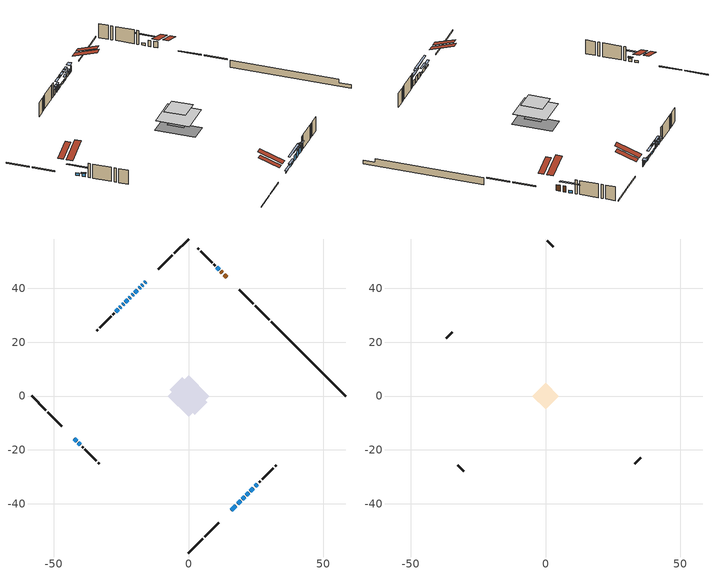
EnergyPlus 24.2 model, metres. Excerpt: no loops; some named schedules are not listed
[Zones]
conditioned space
 floor outside (Floor1 construction): -3.85,0 0,3.85 3.85,0 0,-3.85 z1.22
 floor adiabatic (AdiabaticFloorConstruction): -7.74,0 0,7.74 7.74,0 0,-7.74 z3.66
 floor foundation (Slab1 construction): -6.9,2.36 -2.36,6.9 6.9,-2.36 2.36,-6.9 z-1.14
 wall outside (RimJoist1 construction): 0,-58.31 5.33,-52.98 / -58.31,0 -52.98,-5.33 / 0,58.31 -5.33,52.98 / 30.06,28.24 24.73,33.58 z1.22:1.52
 wall outside (RimJoist2 construction): 5.99,-52.32 11.16,-47.15 / -52.32,-5.99 -47.15,-11.16 / -5.99,52.32 -11.16,47.15 / 24.07,34.24 18.9,39.41 z1.22:1.52
 wall outside (AdiabaticWallConstruction 1): 14.18,44.13 13.24,45.07 / 12.59,45.72 12.01,46.3 z1.22:3.25
 wall outside (AdiabaticWallConstruction): -15.89,42.42 -16.25,42.06 / 23.01,-35.3 24.05,-34.26 z1.22:3.25; -16.9,41.41 -17.3,41.01 / -17.95,40.35 -18.35,39.96 z1.22:2.49; -19.01,39.3 -19.91,38.4 z1.22:2.19; 15.89,-42.42 17.61,-40.69 z1.22:1.58; 18.27,-40.04 19.35,-38.96 z1.22:2.24; 11.36,46.95 10.51,47.8 / -20.56,37.75 -20.92,37.38 / -21.58,36.73 -21.94,36.37 / -22.6,35.71 -23.46,34.85 / 20,-38.3 20.85,-37.46 / -42.42,-15.89 -41.57,-16.74 z1.22:2.04; -24.11,34.19 -24.48,33.83 / -25.13,33.18 -25.49,32.82 / -26.15,32.16 -27.01,31.3 z1.22:3; 21.51,-36.8 22.35,-35.96 / 24.71,-33.6 25.55,-32.76 z1.22:3.03; -40.92,-17.39 -40.2,-18.11 z1.22:2.34
 wall outside (Wall1 construction): 26.21,-32.1 26.65,-31.66 / -39.54,-18.77 -39.11,-19.2 / -27.67,30.64 -28.11,30.2 / 9.85,48.46 9.42,48.89 z1.22:6.1
 wall outside (Wall2 construction): 27.3,-31.01 31.52,-26.78 / -38.45,-19.86 -34.23,-24.08 / -28.76,29.55 -32.98,25.32 / 8.76,49.55 4.54,53.77 z1.22:6.1
 wall outside (Wall4 construction): 32.18,-26.13 32.58,-25.73 / -33.57,-24.74 -33.17,-25.14 / -33.64,24.67 -34.04,24.27 / 3.88,54.43 3.48,54.83 z1.22:6.1
 wall foundation (FoundationWall1 construction): 30.72,27.59,-1.14 30.72,27.59,1.22 55.55,2.76,1.22 55.55,2.76,0.01 58.31,0,0.01 58.31,0,-1.14
 window (WindowConstruction 12): -15.89,42.42 -16.25,42.06 z1.22:3.25
 window (WindowConstruction 7): -16.9,41.4 -17.3,41.01 z1.22:2.49
 window (WindowConstruction 8): -17.96,40.35 -18.35,39.96 z1.22:2.49
 window (WindowConstruction 9): -19.01,39.3 -19.91,38.4 z1.22:2.19
 window (WindowConstruction 10): 15.89,-42.42 17.61,-40.7 z1.22:1.58
 window (WindowConstruction 11): 18.27,-40.04 19.35,-38.96 z1.22:2.23
 window (WindowConstruction 13): 11.36,46.95 10.51,47.8 z1.22:2.03
 window (WindowConstruction 14): -20.56,37.75 -20.92,37.39 z1.22:2.03
 window (WindowConstruction 15): -21.58,36.73 -21.94,36.37 z1.22:2.03
 window (WindowConstruction 16): -22.6,35.71 -23.46,34.85 z1.22:2.03
 window (WindowConstruction 17): 20.01,-38.3 20.85,-37.46 z1.22:2.03
 window (WindowConstruction 18): -42.42,-15.89 -41.57,-16.73 z1.22:2.03
 window (WindowConstruction): -24.12,34.19 -24.48,33.83 z1.22:3
 window (WindowConstruction 1): -25.13,33.18 -25.49,32.82 z1.22:3
 window (WindowConstruction 2): -26.15,32.16 -27.01,31.3 z1.22:3
 window (WindowConstruction 3): 21.51,-36.8 22.35,-35.96 z1.22:3.02
 window (WindowConstruction 4): 23.01,-35.3 24.05,-34.26 z1.22:3.25
 window (WindowConstruction 5): 24.71,-33.6 25.55,-32.76 z1.22:3.02
 window (WindowConstruction 6): -40.92,-17.39 -40.2,-18.11 z1.22:2.34
 door (Door): 14.17,44.13 13.24,45.07 z1.22:3.25
 door (Door 1): 12.58,45.72 12.01,46.3 z1.22:3.25
 ceiling adiabatic (AdiabaticFloorConstruction): 0,-7.74 7.74,0 0,7.74 -7.74,0 z3.66
 roof outside (Roof2 construction): 15.23,-43.08,6.1 9.57,-37.41,8.77 8.07,-38.9,8.77 13.74,-44.57,6.1; -43.08,-15.23,6.1 -37.41,-9.57,8.77 -38.9,-8.07,8.77 -44.57,-13.74,6.1; -15.23,43.08,6.1 -9.57,37.41,8.77 -8.07,38.9,8.77 -13.74,44.57,6.1; 14.83,43.48,6.1 9.17,37.81,8.77 10.66,36.32,8.77 16.33,41.98,6.1
attic - vented
 floor to conditioned space (Floor2 construction Reversed): -4.92,0 0,4.92 4.92,0 0,-4.92 z6.1
 wall outside (Wall5 construction): 33.24,-25.07 35.41,-22.9 / -32.51,-25.79 -30.35,-27.96 / -34.7,23.61 -36.86,21.44 / 2.82,55.48 0.66,57.65 z1.22:6.1
 roof outside (Roof1 construction): 13.08,-45.23,6.1 8.29,-40.44,8.36 7.03,-41.7,8.36 11.82,-46.49,6.1; -45.23,-13.08,6.1 -40.44,-8.29,8.36 -41.7,-7.03,8.36 -46.49,-11.82,6.1; -13.08,45.23,6.1 -8.29,40.44,8.36 -7.03,41.7,8.36 -11.82,46.49,6.1; 16.98,41.33,6.1 12.19,36.54,8.36 13.45,35.27,8.36 18.24,40.06,6.1
shading: -16.68,41.63 -15.46,42.85 -16.32,43.71 -17.54,42.49 z3.86; -17.4,40.9 -16.8,41.51 -17.23,41.94 -17.84,41.34 z2.64; -18.46,39.85 -17.85,40.46 -18.28,40.89 -18.89,40.28 z2.64; -20.01,38.3 -18.9,39.41 -19.33,39.84 -20.44,38.73 z2.34; 18.26,-40.05 15.24,-43.06 15.68,-43.5 18.69,-40.48 z2.49; 19.99,-38.32 17.63,-40.68 18.06,-41.11 20.42,-38.75 z3.15; 8.57,49.74 13.29,45.02 13.72,45.45 9,50.17 z4.77; -22.86,35.45 -18.63,39.68 -19.06,40.11 -23.29,35.88 z4.77; -23.88,34.43 -19.64,38.67 -20.07,39.1 -24.31,34.86 z4.77; -25.4,32.91 -20.66,37.65 -21.09,38.08 -25.83,33.34 z4.77; 23.44,-34.87 17.42,-40.89 17.85,-41.32 23.87,-35.3 z5.69; -39.64,-18.67 -44.36,-13.95 -44.79,-14.38 -40.07,-19.1 z4.77; -24.69,33.62 -23.9,34.4 -24.34,34.84 -25.12,34.05 z3.3; -25.7,32.61 -24.92,33.39 -25.35,33.82 -26.13,33.04 z3.3; -27.22,31.09 -25.94,32.37 -26.37,32.8 -27.65,31.52 z3.3; 24.08,-34.23 19.78,-38.53 20.21,-38.96 24.51,-34.66 z5.47; 25.13,-33.18 21.93,-36.38 22.36,-36.81 25.56,-33.61 z4.77; 26.63,-31.68 23.63,-34.68 24.06,-35.11 27.06,-32.11 z4.55; -39.99,-18.32 -41.13,-17.18 -41.56,-17.61 -40.42,-18.75 z2.64
[Building]
Building 1: Terrain=Suburbs
[Site:Location]
Edmonton Intl AP_AB: Latitude {deg}=53.31; Longitude {deg}=-113.58; Time Zone {hr}=-7; Elevation {m}=723; Keep Site Location Information=Yes
[Site:GroundTemperature:Shallow]
-1.56185, -3.61833, -3.78302, -2.80711, 1.11059, 5.01004, 8.39065, 10.5322, 10.7141, 8.97234, 5.67794, 1.89811
[Site:WaterMainsTemperature]
Calculation Method=Schedule; Temperature Schedule=mains temperature schedule
[Material] Roughness=Rough; Thermal Absorptance=0.9
Name | Thickness {m} | Conductivity {W/m-K} | Density {kg/m3} | Specific Heat {J/kg-K} | Solar Absorptance | Visible Absorptance
asphalt or fiberglass shingles | 0.00635 | 0.162714 | 1121.4 | 1465.45 | 0.4 | 0.4
ceiling loosefill ins | 0.254 | 0.0480833 | 16.02 | 1046.75 | 0.7 | 0.7
ceiling stud and cavity | 0.1397 | 0.579091 | 65.682 | 1177.47 | 0.7 | 0.7
concrete 4.0 in. | 0.1016 | 1.803125 | 2242.8 | 837.4 | 0.7 | 0.7
concrete 8.0 in. | 0.2032 | 1.803125 | 2242.8 | 837.4 | 0.7 | 0.7
door material | 0.04445 | 0.053851 | 512.64 | 1214.23 | 0.7 | 0.7
exterior vertical ins | 0.0460229 | 0.029427 | 32.04 | 1214.23 | 0.7 | 0.7
floor covering | 0.0127 | 0.0433444 | 54.468 | 1339.84 | 0.6 | 0.6
floor rigid ins; roof rigid ins | 0.103632 | 0.029427 | 32.04 | 1214.23 | 0.7 | 0.7
floor rigid ins 1; wall rigid ins 1 | 0.512978 | 0.029427 | 32.04 | 1214.23 | 0.7 | 0.7
floor stud and cavity | 0.1397 | 0.38107 | 92.3553 | 1139.71 | 0.7 | 0.7
floor stud and cavity 1 | 0.1397 | 1.75129 | 37.0049 | 1207.88 | 0.7 | 0.7
furniture material conditioned space 1 | 0.1524 | 0.115458 | 640.8 | 1214.23 | 0.6 | 0.6
gypsum board | 0.0127 | 0.160291 | 801 | 837.4 | 0.6 | 0.6
gypsum board 1 | 0.0127 | 0.160291 | 801 | 837.4 | 0.7 | 0.7
osb sheathing 0.5 in. | 0.0127 | 0.115458 | 512.64 | 1214.23 | 0.7 | 0.7
osb sheathing 0.75 in. | 0.01905 | 0.115458 | 512.64 | 1214.23 | 0.7 | 0.7
osb sheathing 2.0 in. | 0.0508 | 0.115458 | 512.64 | 1214.23 | 0.7 | 0.7
rim joist rigid ins; wall rigid ins | 0.051816 | 0.029427 | 32.04 | 1214.23 | 0.7 | 0.7
rim joist stud and cavity | 0.0508 | 0.0451784 | 125.044 | 1163.47 | 0.6 | 0.6
rim joist stud and cavity 1 | 0.0508 | 0.371875 | 125.044 | 1163.47 | 0.6 | 0.6
roof stud and cavity | 0.2032 | 0.122925 | 78.34581 | 1123.46 | 0.7 | 0.7
wall stud and cavity | 0.1397 | 0.241155 | 139.0536 | 1170.24 | 0.7 | 0.7
wall stud and cavity 1 | 0.1397 | 0.360642 | 139.0536 | 1170.24 | 0.7 | 0.7
wall stud and cavity 2 | 0.1397 | 0.230639 | 139.0536 | 1170.24 | 0.7 | 0.7
wall stud and cavity 3 | 0.0889 | 6.9971 | 50.32683 | 1063.81 | 0.6 | 0.6
wall stud and cavity 4 | 0.0889 | 0.380278 | 52.3479 | 1209.89 | 0.7 | 0.7
wall stud and cavity 5 | 0.0889 | 0.391764 | 83.0341 | 1211.67 | 0.7 | 0.7
wood siding | 0.0254 | 0.102417 | 544.68 | 1172.36 | 0.4 | 0.4
wood siding 1 | 0.00254 | 0.102417 | 544.68 | 1172.36 | 0.4 | 0.4
wood siding 2; wood siding 3; wood siding 4 | 0.0254 | 0.102417 | 544.68 | 1172.36 | 0.7 | 0.7
[WindowMaterial:SimpleGlazingSystem]
Name | U-Factor {W/m2-K} | Solar Heat Gain Coefficient
WindowMaterial | 1.71248 | 0.41
WindowMaterial 1 | 1.90724 | 0.34
WindowMaterial 10 | 1.92371 | 0.34
WindowMaterial 11 | 1.81469 | 0.37
WindowMaterial 12 | 1.99241 | 0.31
WindowMaterial 13 | 1.76813 | 0.39
WindowMaterial 14 | 1.65684 | 0.42
WindowMaterial 2 | 1.587001 | 0.45
WindowMaterial 3 | 2.79017 | 0.62
WindowMaterial 4 | 2.79301 | 0.64
WindowMaterial 5 | 2.78222 | 0.58
WindowMaterial 6 | 1.9044 | 0.34
WindowMaterial 7 | 1.77324 | 0.39
WindowMaterial 8 | 2.0861 | 0.28
WindowMaterial 9 | 1.74201 | 0.4
[Construction]
AdiabaticFloorConstruction: floor stud and cavity 1, floor rigid ins 1, osb sheathing 0.75 in., floor covering
AdiabaticWallConstruction: wood siding 3, wall rigid ins 1, wall stud and cavity 4, gypsum board
AdiabaticWallConstruction 1: wood siding 4, wall rigid ins 1, wall stud and cavity 4, gypsum board
Door; Door 1: door material
Floor1 construction: floor stud and cavity, floor rigid ins, osb sheathing 0.75 in., floor covering
Floor2 construction Reversed: gypsum board, ceiling stud and cavity, ceiling loosefill ins
FoundationWall1 construction: concrete 8.0 in., gypsum board 1
furniture construction conditioned space 1: furniture material conditioned space 1
PartitionWallConstruction: gypsum board, wall stud and cavity 5, gypsum board
RimJoist1 construction: wood siding 2, osb sheathing 2.0 in., rim joist stud and cavity
RimJoist2 construction: wood siding 2, rim joist rigid ins, osb sheathing 2.0 in., rim joist stud and cavity 1
Roof1 construction: asphalt or fiberglass shingles
Roof2 construction: asphalt or fiberglass shingles, roof rigid ins, osb sheathing 0.75 in., roof stud and cavity, gypsum board
Slab1 construction: concrete 4.0 in.
Wall1 construction: wood siding, wall rigid ins, osb sheathing 0.5 in., wall stud and cavity, gypsum board
Wall2 construction: wood siding, wall rigid ins, osb sheathing 0.5 in., wall stud and cavity 1, gypsum board
Wall4 construction: wood siding, wall rigid ins, osb sheathing 0.5 in., wall stud and cavity 2, gypsum board
Wall5 construction: wood siding 1, wall stud and cavity 3
WindowConstruction; WindowConstruction 7: WindowMaterial
WindowConstruction 1: WindowMaterial 1
WindowConstruction 10: WindowMaterial 8
WindowConstruction 11: WindowMaterial 9
WindowConstruction 12: WindowMaterial 10
WindowConstruction 13; WindowConstruction 17; WindowConstruction 18: WindowMaterial 11
WindowConstruction 14: WindowMaterial 12
WindowConstruction 15: WindowMaterial 13
WindowConstruction 16: WindowMaterial 14
WindowConstruction 2: WindowMaterial 2
WindowConstruction 3; WindowConstruction 5: WindowMaterial 3
WindowConstruction 4: WindowMaterial 4
WindowConstruction 6: WindowMaterial 5
WindowConstruction 8: WindowMaterial 6
WindowConstruction 9: WindowMaterial 7
[Zone] Multiplier=1; Part of Total Floor Area=Yes
Name | Volume {m3}
attic - vented | 17.7467
conditioned space | 604.3
[Space]
Name | Zone | Volume {m3}
attic - vented 1 | attic - vented | 17.7467
conditioned space 1 | conditioned space | 604.3
[ZoneInfiltration:EffectiveLeakageArea]
infil attic - vented 1: Zone or Space=attic - vented 1; Schedule=Always On Discrete; Effective Air Leakage Area {cm2}=1683.48; Stack Coefficient=0.000496191; Wind Coefficient=1.50503e-05
[ZoneMixing]
whole house fan mix: Zone or Space=attic - vented; Schedule=Always On Continuous; Design Flow Rate Calculation Method=Flow/Zone; Design Flow Rate {m3/s}=0; Source Zone or Space=conditioned space
[SurfaceProperty:ExposedFoundationPerimeter]
Slab1: Exposed Perimeter Calculation Method=TotalExposedPerimeter; Total Exposed Perimeter {m}=39.015
[InternalMass] Zone or ZoneList=conditioned space; Space or SpaceList=conditioned space 1
Name | Construction | Surface Area {m2}
furniture mass conditioned space 1 | furniture construction conditioned space 1 | 93.368
partition wall mass | PartitionWallConstruction | 233.42
[Lights]
interior lighting: Zone or ZoneList or Space or SpaceList=conditioned space 1; Schedule=interior lighting schedule; Design Level Calculation Method=LightingLevel; Lighting Level {W}=343.2; Return Air Fraction=0; Fraction Radiant=0.6; Fraction Visible=0.2; Fraction Replaceable=1
[People]
occupants: Zone or ZoneList or Space or SpaceList=conditioned space 1; Number of People Schedule=occupants schedule; Number of People Calculation Method=People; Number of People=3; Fraction Radiant=0.314171; Sensible Heat Fraction=0.56303; Activity Level Schedule=occupants activity schedule; Carbon Dioxide Generation Rate {m3/s-W}=0; Enable ASHRAE 55 Comfort Warnings=No; Mean Radiant Temperature Calculation Type=EnclosureAveraged
[ElectricEquipment] Zone or ZoneList or Space or SpaceList=conditioned space 1; Design Level Calculation Method=EquipmentLevel
Name | Schedule | Design Level {W} | Fraction Latent | Fraction Radiant | Fraction Lost
clothes dryer | clothes dryer schedule | 140.772 | 0.015 | 0.081 | 0.85
clothes washer | clothes washer schedule | 32.1985 | 0.03 | 0.162 | 0.7
cooking range | cooking range schedule | 215.147 | 0.08 | 0.432 | 0.2
dishwasher | dishwasher schedule | 66.8632 | 0.3 | 0.18 | 0.4
fridge | fridge schedule | 72.9452 | 0 | 0.6 | 0
mech vent house fan | mech vent house fan schedule | 0 | 0 | 0 | 1
mech vent house fan cfis | mech vent house fan cfis schedule | 0 | 0 | 0 | 0
misc plug loads | misc plug loads schedule | 494.7 | 0.045 | 0.513 | 0.1
whole house fan | Always On Discrete | 0 | 0 | 0 | 1
[OtherEquipment] Zone or ZoneList or Space or SpaceList=conditioned space 1; Design Level Calculation Method=EquipmentLevel
Name | Fuel Type | Schedule | Design Level {W} | Fraction Latent | Fraction Radiant | Fraction Lost
clothes dryer 1 | Electricity | clothes dryer schedule | 0 | 0.015 | 0.081 | 0.85
cooking range 1 | Electricity | cooking range schedule | 0 | 0.08 | 0.432 | 0.2
general water use latent | None | general water use schedule | 62.594 | 1 | 0 | 0
general water use sensible | None | general water use schedule | -61.6891 | 0 | 0.6 | 0
mech vent house fan latent load | None | Always On Discrete | 0 | 1 | 0 | 0
mech vent house fan sensible load | None | Always On Discrete | 0 | 0 | 0 | 0
water heater energy adjustment1 | NaturalGas | Always On Discrete | 0.01 | 0 | 0 | 1
[ZoneInfiltration:DesignFlowRate] Zone or ZoneList or Space or SpaceList=conditioned space 1; Schedule=Always On Discrete; Design Flow Rate Calculation Method=Flow/Zone; Design Flow Rate {m3/s}=0
infil flow; natural vent flow; whole house fan flow
[Foundation:Kiva]
Foundation Kiva 1: Initial Indoor Air Temperature {C}=18; Wall Height Above Grade {m}=1.21999; Wall Depth Below Slab {m}=0.2032; Custom Block Material Name 1=exterior vertical ins; Custom Block Depth 1 {m}=2.36001; Custom Block X Position 1 {m}=0.2159; Custom Block Z Position 1 {m}=0
[Foundation:Kiva:Settings]
Soil Conductivity {W/m-K}=0.849921; Soil Density {kg/m3}=1842.3; Soil Specific Heat {J/kg-K}=418.7; Ground Solar Absorptivity=0.9; Ground Thermal Absorptivity=0.9; Ground Surface Roughness {m}=0.03; Far-Field Width {m}=40; Deep-Ground Boundary Condition=ZeroFlux; Deep-Ground Depth {m}=40; Minimum Cell Dimension {m}=0.2; Maximum Cell Growth Coefficient=3; Simulation Timestep=Timestep
[Exterior:Lights]
exterior lighting: Schedule=exterior lighting schedule; Design Level {W}=75.6
[Schedule:Constant]
Name | Hourly Value
Always On Continuous; mech vent house fan schedule; mech vent house fan cfis schedule; Always On Discrete | 1
occupants activity schedule | 117.228
fridge schedule | 0
[Schedule:Week:Daily]
interior lighting schedule Week Rule - Jan1-Jan27: interior lighting schedule day, interior lighting schedule day, interior lighting schedule day, interior lighting schedule day, interior lighting schedule day, interior lighting schedule day, interior lighting schedule day, interior lighting schedule default day, interior lighting schedule default day, interior lighting schedule default day, interior lighting schedule default day, interior lighting schedule default day
interior lighting schedule Week Rule - Jan28-Feb3: interior lighting schedule day, interior lighting schedule day, interior lighting schedule day, interior lighting schedule day, interior lighting schedule day 1, interior lighting schedule day 1, interior lighting schedule day 1, interior lighting schedule default day, interior lighting schedule default day, interior lighting schedule default day, interior lighting schedule default day, interior lighting schedule default day
interior lighting schedule Week Rule - Feb4-Feb24: interior lighting schedule day 1, interior lighting schedule day 1, interior lighting schedule day 1, interior lighting schedule day 1, interior lighting schedule day 1, interior lighting schedule day 1, interior lighting schedule day 1, interior lighting schedule default day, interior lighting schedule default day, interior lighting schedule default day, interior lighting schedule default day, interior lighting schedule default day
interior lighting schedule Week Rule - Feb25-Mar3: interior lighting schedule day 1, interior lighting schedule day 1, interior lighting schedule day 1, interior lighting schedule day 1, interior lighting schedule day 2, interior lighting schedule day 2, interior lighting schedule day 2, interior lighting schedule default day, interior lighting schedule default day, interior lighting schedule default day, interior lighting schedule default day, interior lighting schedule default day
interior lighting schedule Week Rule - Mar4-Mar31: interior lighting schedule day 2, interior lighting schedule day 2, interior lighting schedule day 2, interior lighting schedule day 2, interior lighting schedule day 2, interior lighting schedule day 2, interior lighting schedule day 2, interior lighting schedule default day, interior lighting schedule default day, interior lighting schedule default day, interior lighting schedule default day, interior lighting schedule default day
interior lighting schedule Week Rule - Apr1-Apr28: interior lighting schedule day 3, interior lighting schedule day 3, interior lighting schedule day 3, interior lighting schedule day 3, interior lighting schedule day 3, interior lighting schedule day 3, interior lighting schedule day 3, interior lighting schedule default day, interior lighting schedule default day, interior lighting schedule default day, interior lighting schedule default day, interior lighting schedule default day
interior lighting schedule Week Rule - Apr29-May5: interior lighting schedule day 3, interior lighting schedule day 3, interior lighting schedule day 4, interior lighting schedule day 4, interior lighting schedule day 4, interior lighting schedule day 4, interior lighting schedule day 4, interior lighting schedule default day, interior lighting schedule default day, interior lighting schedule default day, interior lighting schedule default day, interior lighting schedule default day
interior lighting schedule Week Rule - May6-May26: interior lighting schedule day 4, interior lighting schedule day 4, interior lighting schedule day 4, interior lighting schedule day 4, interior lighting schedule day 4, interior lighting schedule day 4, interior lighting schedule day 4, interior lighting schedule default day, interior lighting schedule default day, interior lighting schedule default day, interior lighting schedule default day, interior lighting schedule default day
interior lighting schedule Week Rule - May27-Jun2: interior lighting schedule day 4, interior lighting schedule day 4, interior lighting schedule day 4, interior lighting schedule day 4, interior lighting schedule day 4, interior lighting schedule day 5, interior lighting schedule day 5, interior lighting schedule default day, interior lighting schedule default day, interior lighting schedule default day, interior lighting schedule default day, interior lighting schedule default day
interior lighting schedule Week Rule - Jun3-Jun30: interior lighting schedule day 5, interior lighting schedule day 5, interior lighting schedule day 5, interior lighting schedule day 5, interior lighting schedule day 5, interior lighting schedule day 5, interior lighting schedule day 5, interior lighting schedule default day, interior lighting schedule default day, interior lighting schedule default day, interior lighting schedule default day, interior lighting schedule default day
interior lighting schedule Week Rule - Jul1-Jul28: interior lighting schedule day 6, interior lighting schedule day 6, interior lighting schedule day 6, interior lighting schedule day 6, interior lighting schedule day 6, interior lighting schedule day 6, interior lighting schedule day 6, interior lighting schedule default day, interior lighting schedule default day, interior lighting schedule default day, interior lighting schedule default day, interior lighting schedule default day
interior lighting schedule Week Rule - Jul29-Aug4: interior lighting schedule day 6, interior lighting schedule day 6, interior lighting schedule day 6, interior lighting schedule day 7, interior lighting schedule day 7, interior lighting schedule day 7, interior lighting schedule day 7, interior lighting schedule default day, interior lighting schedule default day, interior lighting schedule default day, interior lighting schedule default day, interior lighting schedule default day
interior lighting schedule Week Rule - Aug5-Aug25: interior lighting schedule day 7, interior lighting schedule day 7, interior lighting schedule day 7, interior lighting schedule day 7, interior lighting schedule day 7, interior lighting schedule day 7, interior lighting schedule day 7, interior lighting schedule default day, interior lighting schedule default day, interior lighting schedule default day, interior lighting schedule default day, interior lighting schedule default day
interior lighting schedule Week Rule - Aug26-Sep1: interior lighting schedule day 7, interior lighting schedule day 7, interior lighting schedule day 7, interior lighting schedule day 7, interior lighting schedule day 7, interior lighting schedule day 7, interior lighting schedule day 8, interior lighting schedule default day, interior lighting schedule default day, interior lighting schedule default day, interior lighting schedule default day, interior lighting schedule default day
interior lighting schedule Week Rule - Sep2-Sep29: interior lighting schedule day 8, interior lighting schedule day 8, interior lighting schedule day 8, interior lighting schedule day 8, interior lighting schedule day 8, interior lighting schedule day 8, interior lighting schedule day 8, interior lighting schedule default day, interior lighting schedule default day, interior lighting schedule default day, interior lighting schedule default day, interior lighting schedule default day
interior lighting schedule Week Rule - Sep30-Oct6: interior lighting schedule day 8, interior lighting schedule day 9, interior lighting schedule day 9, interior lighting schedule day 9, interior lighting schedule day 9, interior lighting schedule day 9, interior lighting schedule day 9, interior lighting schedule default day, interior lighting schedule default day, interior lighting schedule default day, interior lighting schedule default day, interior lighting schedule default day
interior lighting schedule Week Rule - Oct7-Oct27: interior lighting schedule day 9, interior lighting schedule day 9, interior lighting schedule day 9, interior lighting schedule day 9, interior lighting schedule day 9, interior lighting schedule day 9, interior lighting schedule day 9, interior lighting schedule default day, interior lighting schedule default day, interior lighting schedule default day, interior lighting schedule default day, interior lighting schedule default day
interior lighting schedule Week Rule - Oct28-Nov3: interior lighting schedule day 9, interior lighting schedule day 9, interior lighting schedule day 9, interior lighting schedule day 9, interior lighting schedule day 10, interior lighting schedule day 10, interior lighting schedule day 10, interior lighting schedule default day, interior lighting schedule default day, interior lighting schedule default day, interior lighting schedule default day, interior lighting schedule default day
interior lighting schedule Week Rule - Nov4-Nov24: interior lighting schedule day 10, interior lighting schedule day 10, interior lighting schedule day 10, interior lighting schedule day 10, interior lighting schedule day 10, interior lighting schedule day 10, interior lighting schedule day 10, interior lighting schedule default day, interior lighting schedule default day, interior lighting schedule default day, interior lighting schedule default day, interior lighting schedule default day
interior lighting schedule Week Rule - Nov25-Dec1: interior lighting schedule day 10, interior lighting schedule day 10, interior lighting schedule day 10, interior lighting schedule day 10, interior lighting schedule day 10, interior lighting schedule day 10, interior lighting schedule day 11, interior lighting schedule default day, interior lighting schedule default day, interior lighting schedule default day, interior lighting schedule default day, interior lighting schedule default day
interior lighting schedule Week Rule - Dec2-Dec31: interior lighting schedule day 11, interior lighting schedule day 11, interior lighting schedule day 11, interior lighting schedule day 11, interior lighting schedule day 11, interior lighting schedule day 11, interior lighting schedule day 11, interior lighting schedule default day, interior lighting schedule default day, interior lighting schedule default day, interior lighting schedule default day, interior lighting schedule default day
occupants schedule Week Rule - Jan1-Dec31: occupants schedule day, occupants schedule day, occupants schedule day, occupants schedule day, occupants schedule day, occupants schedule day, occupants schedule day, occupants schedule default day, occupants schedule default day, occupants schedule default day, occupants schedule default day, occupants schedule default day
clothes dryer schedule Week Rule - Jan1-Dec31: clothes dryer schedule day, clothes dryer schedule day, clothes dryer schedule day, clothes dryer schedule day, clothes dryer schedule day, clothes dryer schedule day, clothes dryer schedule day, clothes dryer schedule default day, clothes dryer schedule default day, clothes dryer schedule default day, clothes dryer schedule default day, clothes dryer schedule default day
clothes washer schedule Week Rule - Jan1-Dec31: clothes washer schedule day, clothes washer schedule day, clothes washer schedule day, clothes washer schedule day, clothes washer schedule day, clothes washer schedule day, clothes washer schedule day, clothes washer schedule default day, clothes washer schedule default day, clothes washer schedule default day, clothes washer schedule default day, clothes washer schedule default day
cooking range schedule Week Rule - Jan1-Dec31: cooking range schedule day, cooking range schedule day, cooking range schedule day, cooking range schedule day, cooking range schedule day, cooking range schedule day, cooking range schedule day, cooking range schedule default day, cooking range schedule default day, cooking range schedule default day, cooking range schedule default day, cooking range schedule default day
dishwasher schedule Week Rule - Jan1-Dec31: dishwasher schedule day, dishwasher schedule day, dishwasher schedule day, dishwasher schedule day, dishwasher schedule day, dishwasher schedule day, dishwasher schedule day, dishwasher schedule default day, dishwasher schedule default day, dishwasher schedule default day, dishwasher schedule default day, dishwasher schedule default day
misc plug loads schedule Week Rule - Jan1-Dec31: misc plug loads schedule day, misc plug loads schedule day, misc plug loads schedule day, misc plug loads schedule day, misc plug loads schedule day, misc plug loads schedule day, misc plug loads schedule day, misc plug loads schedule default day, misc plug loads schedule default day, misc plug loads schedule default day, misc plug loads schedule default day, misc plug loads schedule default day
general water use schedule Week Rule - Jan1-Dec31: general water use schedule day, general water use schedule day, general water use schedule day, general water use schedule day, general water use schedule day, general water use schedule day, general water use schedule day, general water use schedule default day, general water use schedule default day, general water use schedule default day, general water use schedule default day, general water use schedule default day
exterior lighting schedule Week Rule - Jan1-Jan27: exterior lighting schedule day, exterior lighting schedule day, exterior lighting schedule day, exterior lighting schedule day, exterior lighting schedule day, exterior lighting schedule day, exterior lighting schedule day, exterior lighting schedule default day, exterior lighting schedule default day, exterior lighting schedule default day, exterior lighting schedule default day, exterior lighting schedule default day
exterior lighting schedule Week Rule - Jan28-Feb3: exterior lighting schedule day, exterior lighting schedule day, exterior lighting schedule day, exterior lighting schedule day, exterior lighting schedule day 1, exterior lighting schedule day 1, exterior lighting schedule day 1, exterior lighting schedule default day, exterior lighting schedule default day, exterior lighting schedule default day, exterior lighting schedule default day, exterior lighting schedule default day
exterior lighting schedule Week Rule - Feb4-Feb24: exterior lighting schedule day 1, exterior lighting schedule day 1, exterior lighting schedule day 1, exterior lighting schedule day 1, exterior lighting schedule day 1, exterior lighting schedule day 1, exterior lighting schedule day 1, exterior lighting schedule default day, exterior lighting schedule default day, exterior lighting schedule default day, exterior lighting schedule default day, exterior lighting schedule default day
exterior lighting schedule Week Rule - Feb25-Mar3: exterior lighting schedule day 1, exterior lighting schedule day 1, exterior lighting schedule day 1, exterior lighting schedule day 1, exterior lighting schedule day 2, exterior lighting schedule day 2, exterior lighting schedule day 2, exterior lighting schedule default day, exterior lighting schedule default day, exterior lighting schedule default day, exterior lighting schedule default day, exterior lighting schedule default day
exterior lighting schedule Week Rule - Mar4-Mar31: exterior lighting schedule day 2, exterior lighting schedule day 2, exterior lighting schedule day 2, exterior lighting schedule day 2, exterior lighting schedule day 2, exterior lighting schedule day 2, exterior lighting schedule day 2, exterior lighting schedule default day, exterior lighting schedule default day, exterior lighting schedule default day, exterior lighting schedule default day, exterior lighting schedule default day
exterior lighting schedule Week Rule - Apr1-Apr28: exterior lighting schedule day 3, exterior lighting schedule day 3, exterior lighting schedule day 3, exterior lighting schedule day 3, exterior lighting schedule day 3, exterior lighting schedule day 3, exterior lighting schedule day 3, exterior lighting schedule default day, exterior lighting schedule default day, exterior lighting schedule default day, exterior lighting schedule default day, exterior lighting schedule default day
exterior lighting schedule Week Rule - Apr29-May5: exterior lighting schedule day 3, exterior lighting schedule day 3, exterior lighting schedule day 4, exterior lighting schedule day 4, exterior lighting schedule day 4, exterior lighting schedule day 4, exterior lighting schedule day 4, exterior lighting schedule default day, exterior lighting schedule default day, exterior lighting schedule default day, exterior lighting schedule default day, exterior lighting schedule default day
exterior lighting schedule Week Rule - May6-May26: exterior lighting schedule day 4, exterior lighting schedule day 4, exterior lighting schedule day 4, exterior lighting schedule day 4, exterior lighting schedule day 4, exterior lighting schedule day 4, exterior lighting schedule day 4, exterior lighting schedule default day, exterior lighting schedule default day, exterior lighting schedule default day, exterior lighting schedule default day, exterior lighting schedule default day
exterior lighting schedule Week Rule - May27-Jun2: exterior lighting schedule day 4, exterior lighting schedule day 4, exterior lighting schedule day 4, exterior lighting schedule day 4, exterior lighting schedule day 4, exterior lighting schedule day 5, exterior lighting schedule day 5, exterior lighting schedule default day, exterior lighting schedule default day, exterior lighting schedule default day, exterior lighting schedule default day, exterior lighting schedule default day
exterior lighting schedule Week Rule - Jun3-Jun30: exterior lighting schedule day 5, exterior lighting schedule day 5, exterior lighting schedule day 5, exterior lighting schedule day 5, exterior lighting schedule day 5, exterior lighting schedule day 5, exterior lighting schedule day 5, exterior lighting schedule default day, exterior lighting schedule default day, exterior lighting schedule default day, exterior lighting schedule default day, exterior lighting schedule default day
exterior lighting schedule Week Rule - Jul1-Jul28: exterior lighting schedule day 6, exterior lighting schedule day 6, exterior lighting schedule day 6, exterior lighting schedule day 6, exterior lighting schedule day 6, exterior lighting schedule day 6, exterior lighting schedule day 6, exterior lighting schedule default day, exterior lighting schedule default day, exterior lighting schedule default day, exterior lighting schedule default day, exterior lighting schedule default day
[Schedule:Year]
interior lighting schedule: interior lighting schedule Week Rule - Jan1-Jan27, 1, 1, 1, 27, interior lighting schedule Week Rule - Jan28-Feb3, 1, 28, 2, 3, interior lighting schedule Week Rule - Feb4-Feb24, 2, 4, 2, 24, interior lighting schedule Week Rule - Feb25-Mar3, 2, 25, 3, 3, interior lighting schedule Week Rule - Mar4-Mar31, 3, 4, 3, 31, interior lighting schedule Week Rule - Apr1-Apr28, 4, 1, 4, 28, interior lighting schedule Week Rule - Apr29-May5, 4, 29, 5, 5, interior lighting schedule Week Rule - May6-May26, 5, 6, 5, 26, interior lighting schedule Week Rule - May27-Jun2, 5, 27, 6, 2, interior lighting schedule Week Rule - Jun3-Jun30, 6, 3, 6, 30, interior lighting schedule Week Rule - Jul1-Jul28, 7, 1, 7, 28, interior lighting schedule Week Rule - Jul29-Aug4, 7, 29, 8, 4, interior lighting schedule Week Rule - Aug5-Aug25, 8, 5, 8, 25, interior lighting schedule Week Rule - Aug26-Sep1, 8, 26, 9, 1, interior lighting schedule Week Rule - Sep2-Sep29, 9, 2, 9, 29, interior lighting schedule Week Rule - Sep30-Oct6, 9, 30, 10, 6, interior lighting schedule Week Rule - Oct7-Oct27, 10, 7, 10, 27, interior lighting schedule Week Rule - Oct28-Nov3, 10, 28, 11, 3, interior lighting schedule Week Rule - Nov4-Nov24, 11, 4, 11, 24, interior lighting schedule Week Rule - Nov25-Dec1, 11, 25, 12, 1, interior lighting schedule Week Rule - Dec2-Dec31, 12, 2, 12, 31
occupants schedule: occupants schedule Week Rule - Jan1-Dec31, 1, 1, 12, 31
clothes dryer schedule: clothes dryer schedule Week Rule - Jan1-Dec31, 1, 1, 12, 31
clothes washer schedule: clothes washer schedule Week Rule - Jan1-Dec31, 1, 1, 12, 31
cooking range schedule: cooking range schedule Week Rule - Jan1-Dec31, 1, 1, 12, 31
dishwasher schedule: dishwasher schedule Week Rule - Jan1-Dec31, 1, 1, 12, 31
misc plug loads schedule: misc plug loads schedule Week Rule - Jan1-Dec31, 1, 1, 12, 31
general water use schedule: general water use schedule Week Rule - Jan1-Dec31, 1, 1, 12, 31
exterior lighting schedule: exterior lighting schedule Week Rule - Jan1-Jan27, 1, 1, 1, 27, exterior lighting schedule Week Rule - Jan28-Feb3, 1, 28, 2, 3, exterior lighting schedule Week Rule - Feb4-Feb24, 2, 4, 2, 24, exterior lighting schedule Week Rule - Feb25-Mar3, 2, 25, 3, 3, exterior lighting schedule Week Rule - Mar4-Mar31, 3, 4, 3, 31, exterior lighting schedule Week Rule - Apr1-Apr28, 4, 1, 4, 28, exterior lighting schedule Week Rule - Apr29-May5, 4, 29, 5, 5, exterior lighting schedule Week Rule - May6-May26, 5, 6, 5, 26, exterior lighting schedule Week Rule - May27-Jun2, 5, 27, 6, 2, exterior lighting schedule Week Rule - Jun3-Jun30, 6, 3, 6, 30, exterior lighting schedule Week Rule - Jul1-Jul28, 7, 1, 7, 28, exterior lighting schedule Week Rule - Jul29-Aug4, 7, 29, 8, 4, exterior lighting schedule Week Rule - Aug5-Aug25, 8, 5, 8, 25, exterior lighting schedule Week Rule - Aug26-Sep1, 8, 26, 9, 1, exterior lighting schedule Week Rule - Sep2-Sep29, 9, 2, 9, 29, exterior lighting schedule Week Rule - Sep30-Oct6, 9, 30, 10, 6, exterior lighting schedule Week Rule - Oct7-Oct27, 10, 7, 10, 27, exterior lighting schedule Week Rule - Oct28-Nov3, 10, 28, 11, 3, exterior lighting schedule Week Rule - Nov4-Nov24, 11, 4, 11, 24, exterior lighting schedule Week Rule - Nov25-Dec1, 11, 25, 12, 1, exterior lighting schedule Week Rule - Dec2-Dec31, 12, 2, 12, 31
[Schedule:Compact]
mains temperature schedule: Through: 01/01, For: AllDays, Until: 24:00, 3.97167, Through: 01/02, For: AllDays, Until: 24:00, 3.90778, Through: 01/03, For: AllDays, Until: 24:00, 3.84556, Through: 01/04, For: AllDays, Until: 24:00, 3.78389, Through: 01/05, For: AllDays, Until: 24:00, 3.72278, Through: 01/06, For: AllDays, Until: 24:00, 3.66278, Through: 01/07, For: AllDays, Until: 24:00, 3.60389, Through: 01/08, For: AllDays, Until: 24:00, 3.54556, Through: 01/09, For: AllDays, Until: 24:00, 3.48833, Through: 01/10, For: AllDays, Until: 24:00, 3.43167, Through: 01/11, For: AllDays, Until: 24:00, 3.37611, Through: 01/12, For: AllDays, Until: 24:00, 3.32167, Through: 01/13, For: AllDays, Until: 24:00, 3.26833, Through: 01/14, For: AllDays, Until: 24:00, 3.21556, Through: 01/15, For: AllDays, Until: 24:00, 3.16444, Through: 01/16, For: AllDays, Until: 24:00, 3.11389, Through: 01/17, For: AllDays, Until: 24:00, 3.06444, Through: 01/18, For: AllDays, Until: 24:00, 3.01611, Through: 01/19, For: AllDays, Until: 24:00, 2.96889, Through: 01/20, For: AllDays, Until: 24:00, 2.92278, Through: 01/21, For: AllDays, Until: 24:00, 2.87722, Through: 01/22, For: AllDays, Until: 24:00, 2.83333, Through: 01/23, For: AllDays, Until: 24:00, 2.79056, Through: 01/24, For: AllDays, Until: 24:00, 2.74889, Through: 01/25, For: AllDays, Until: 24:00, 2.70833, Through: 01/26, For: AllDays, Until: 24:00, 2.66889, Through: 01/27, For: AllDays, Until: 24:00, 2.63056, Through: 01/28, For: AllDays, Until: 24:00, 2.59333, Through: 01/29, For: AllDays, Until: 24:00, 2.55778, Through: 01/30, For: AllDays, Until: 24:00, 2.52278, Through: 01/31, For: AllDays, Until: 24:00, 2.48944, Through: 02/01, For: AllDays, Until: 24:00, 2.45722, Through: 02/02, For: AllDays, Until: 24:00, 2.42611, Through: 02/03, For: AllDays, Until: 24:00, 2.39667, Through: 02/04, For: AllDays, Until: 24:00, 2.36833, Through: 02/05, For: AllDays, Until: 24:00, 2.34111, Through: 02/06, For: AllDays, Until: 24:00, 2.315, Through: 02/07, For: AllDays, Until: 24:00, 2.29056, Through: 02/08, For: AllDays, Until: 24:00, 2.26722, Through: 02/09, For: AllDays, Until: 24:00, 2.245, Through: 02/10, For: AllDays, Until: 24:00, 2.22444, Through: 02/11, For: AllDays, Until: 24:00, 2.20444, Through: 02/12, For: AllDays, Until: 24:00, 2.18667, Through: 02/13, For: AllDays, Until: 24:00, 2.17, Through: 02/14, For: AllDays, Until: 24:00, 2.15444, Through: 02/15, For: AllDays, Until: 24:00, 2.14, Through: 02/16, For: AllDays, Until: 24:00, 2.12722, Through: 02/17, For: AllDays, Until: 24:00, 2.11556, Through: 02/18, For: AllDays, Until: 24:00, 2.10556, Through: 02/19, For: AllDays, Until: 24:00, 2.09667, Through: 02/20, For: AllDays, Until: 24:00, 2.08889, Through: 02/21, For: AllDays, Until: 24:00, 2.08278, Through: 02/22, For: AllDays, Until: 24:00, 2.07833, Through: 02/23, For: AllDays, Until: 24:00, 2.07444, Through: 02/24, For: AllDays, Until: 24:00, 2.07278, Through: 02/25, For: AllDays, Until: 24:00, 2.07167, Through: 02/26, For: AllDays, Until: 24:00, 2.07222, Through: 02/27, For: AllDays, Until: 24:00, 2.07444, Through: 02/28, For: AllDays, Until: 24:00, 2.07778, Through: 03/01, For: AllDays, Until: 24:00, 2.08222, Through: 03/02, For: AllDays, Until: 24:00, 2.08833, Through: 03/03, For: AllDays, Until: 24:00, 2.09556, Through: 03/04, For: AllDays, Until: 24:00, 2.10444, Through: 03/05, For: AllDays, Until: 24:00, 2.11444, Through: 03/06, For: AllDays, Until: 24:00, 2.12556, Through: 03/07, For: AllDays, Until: 24:00, 2.13833, Through: 03/08, For: AllDays, Until: 24:00, 2.15278, Through: 03/09, For: AllDays, Until: 24:00, 2.16778, Through: 03/10, For: AllDays, Until: 24:00, 2.18444, Through: 03/11, For: AllDays, Until: 24:00, 2.20278, Through: 03/12, For: AllDays, Until: 24:00, 2.22167, Through: 03/13, For: AllDays, Until: 24:00, 2.24278, Through: 03/14, For: AllDays, Until: 24:00, 2.26444, Through: 03/15, For: AllDays, Until: 24:00, 2.28778, Through: 03/16, For: AllDays, Until: 24:00, 2.31222, Through: 03/17, For: AllDays, Until: 24:00, 2.33778, Through: 03/18, For: AllDays, Until: 24:00, 2.365, Through: 03/19, For: AllDays, Until: 24:00, 2.39333, Through: 03/20, For: AllDays, Until: 24:00, 2.42278, Through: 03/21, For: AllDays, Until: 24:00, 2.45389, Through: 03/22, For: AllDays, Until: 24:00, 2.48611, Through: 03/23, For: AllDays, Until: 24:00, 2.51889, Through: 03/24, For: AllDays, Until: 24:00, 2.55389, Through: 03/25, For: AllDays, Until: 24:00, 2.58944, Through: 03/26, For: AllDays, Until: 24:00, 2.62611, Through: 03/27, For: AllDays, Until: 24:00, 2.66444, Through: 03/28, For: AllDays, Until: 24:00, 2.70389, Through: 03/29, For: AllDays, Until: 24:00, 2.74389, Through: 03/30, For: AllDays, Until: 24:00, 2.78556, Through: 03/31, For: AllDays, Until: 24:00, 2.82833, Through: 04/01, For: AllDays, Until: 24:00, 2.87222, Through: 04/02, For: AllDays, Until: 24:00, 2.91722, Through: 04/03, For: AllDays, Until: 24:00, 2.96333, Through: 04/04, For: AllDays, Until: 24:00, 3.01056, Through: 04/05, For: AllDays, Until: 24:00, 3.05889, Through: 04/06, For: AllDays, Until: 24:00, 3.10833, Through: 04/07, For: AllDays, Until: 24:00, 3.15833, Through: 04/08, For: AllDays, Until: 24:00, 3.21, Through: 04/09, For: AllDays, Until: 24:00, 3.26222, Through: 04/10, For: AllDays, Until: 24:00, 3.31556, Through: 04/11, For: AllDays, Until: 24:00, 3.37, Through: 04/12, For: AllDays, Until: 24:00, 3.42556, Through: 04/13, For: AllDays, Until: 24:00, 3.48167, Through: 04/14, For: AllDays, Until: 24:00, 3.53889, Through: 04/15, For: AllDays, Until: 24:00, 3.59722, Through: 04/16, For: AllDays, Until: 24:00, 3.65611, Through: 04/17, For: AllDays, Until: 24:00, 3.71611, Through: 04/18, For: AllDays, Until: 24:00, 3.77667, Through: 04/19, For: AllDays, Until: 24:00, 3.83833, Through: 04/20, For: AllDays, Until: 24:00, 3.90111, Through: 04/21, For: AllDays, Until: 24:00, 3.96444, Through: 04/22, For: AllDays, Until: 24:00, 4.02833, Through: 04/23, For: AllDays, Until: 24:00, 4.09333, Through: 04/24, For: AllDays, Until: 24:00, 4.15889, Through: 04/25, For: AllDays, Until: 24:00, 4.225, Through: 04/26, For: AllDays, Until: 24:00, 4.29222, Through: 04/27, For: AllDays, Until: 24:00, 4.36, Through: 04/28, For: AllDays, Until: 24:00, 4.42833, Through: 04/29, For: AllDays, Until: 24:00, 4.49722, Through: 04/30, For: AllDays, Until: 24:00, 4.56667, Through: 05/01, For: AllDays, Until: 24:00, 4.63722, Through: 05/02, For: AllDays, Until: 24:00, 4.70833, Through: 05/03, For: AllDays, Until: 24:00, 4.77944, Through: 05/04, For: AllDays, Until: 24:00, 4.85167, Through: 05/05, For: AllDays, Until: 24:00, 4.92389, Through: 05/06, For: AllDays, Until: 24:00, 4.99722, Through: 05/07, For: AllDays, Until: 24:00, 5.07056, Through: 05/08, For: AllDays, Until: 24:00, 5.145, Through: 05/09, For: AllDays, Until: 24:00, 5.21944, Through: 05/10, For: AllDays, Until: 24:00, 5.29389, Through: 05/11, For: AllDays, Until: 24:00, 5.36944, Through: 05/12, For: AllDays, Until: 24:00, 5.445, Through: 05/13, For: AllDays, Until: 24:00, 5.52111, Through: 05/14, For: AllDays, Until: 24:00, 5.59722, Through: 05/15, For: AllDays, Until: 24:00, 5.67389, Through: 05/16, For: AllDays, Until: 24:00, 5.75056, Through: 05/17, For: AllDays, Until: 24:00, 5.82778, Through: 05/18, For: AllDays, Until: 24:00, 5.90556, Through: 05/19, For: AllDays, Until: 24:00, 5.98278, Through: 05/20, For: AllDays, Until: 24:00, 6.06056, Through: 05/21, For: AllDays, Until: 24:00, 6.13889, Through: 05/22, For: AllDays, Until: 24:00, 6.21667, Through: 05/23, For: AllDays, Until: 24:00, 6.295, Through: 05/24, For: AllDays, Until: 24:00, 6.37333, Through: 05/25, For: AllDays, Until: 24:00, 6.45222, Through: 05/26, For: AllDays, Until: 24:00, 6.53056, Through: 05/27, For: AllDays, Until: 24:00, 6.60889, Through: 05/28, For: AllDays, Until: 24:00, 6.68778, Through: 05/29, For: AllDays, Until: 24:00, 6.76611, Through: 05/30, For: AllDays, Until: 24:00, 6.84444, Through: 05/31, For: AllDays, Until: 24:00, 6.92278, Through: 06/01, For: AllDays, Until: 24:00, 7.00111, Through: 06/02, For: AllDays, Until: 24:00, 7.07944, Through: 06/03, For: AllDays, Until: 24:00, 7.15778, Through: 06/04, For: AllDays, Until: 24:00, 7.23556, Through: 06/05, For: AllDays, Until: 24:00, 7.31333, Through: 06/06, For: AllDays, Until: 24:00, 7.39056, Through: 06/07, For: AllDays, Until: 24:00, 7.46833, Through: 06/08, For: AllDays, Until: 24:00, 7.545, Through: 06/09, For: AllDays, Until: 24:00, 7.62222, Through: 06/10, For: AllDays, Until: 24:00, 7.69833, Through: 06/11, For: AllDays, Until: 24:00, 7.775, Through: 06/12, For: AllDays, Until: 24:00, 7.85056, Through: 06/13, For: AllDays, Until: 24:00, 7.92611, Through: 06/14, For: AllDays, Until: 24:00, 8.00111, Through: 06/15, For: AllDays, Until: 24:00, 8.07611, Through: 06/16, For: AllDays, Until: 24:00, 8.15056, Through: 06/17, For: AllDays, Until: 24:00, 8.22389, Through: 06/18, For: AllDays, Until: 24:00, 8.29778, Through: 06/19, For: AllDays, Until: 24:00, 8.37056, Through: 06/20, For: AllDays, Until: 24:00, 8.44278, Through: 06/21, For: AllDays, Until: 24:00, 8.51444, Through: 06/22, For: AllDays, Until: 24:00, 8.58611, Through: 06/23, For: AllDays, Until: 24:00, 8.65667, Through: 06/24, For: AllDays, Until: 24:00, 8.72667, Through: 06/25, For: AllDays, Until: 24:00, 8.79611, Through: 06/26, For: AllDays, Until: 24:00, 8.865, Through: 06/27, For: AllDays, Until: 24:00, 8.93333, Through: 06/28, For: AllDays, Until: 24:00, 9.00056, Through: 06/29, For: AllDays, Until: 24:00, 9.06778, Through: 06/30, For: AllDays, Until: 24:00, 9.13333, Through: 07/01, For: AllDays, Until: 24:00, 9.19889, Through: 07/02, For: AllDays, Until: 24:00, 9.26333, Through: 07/03, For: AllDays, Until: 24:00, 9.32722, Through: 07/04, For: AllDays, Until: 24:00, 9.39056, Through: 07/05, For: AllDays, Until: 24:00, 9.45278, Through: 07/06, For: AllDays, Until: 24:00, 9.51389, Through: 07/07, For: AllDays, Until: 24:00, 9.57444, Through: 07/08, For: AllDays, Until: 24:00, 9.63389, Through: 07/09, For: AllDays, Until: 24:00, 9.69278, Through: 07/10, For: AllDays, Until: 24:00, 9.75056, Through: 07/11, For: AllDays, Until: 24:00, 9.80778, Through: 07/12, For: AllDays, Until: 24:00, 9.86333, Through: 07/13, For: AllDays, Until: 24:00, 9.91833, Through: 07/14, For: AllDays, Until: 24:00, 9.97278, Through: 07/15, For: AllDays, Until: 24:00, 10.0256, Through: 07/16, For: AllDays, Until: 24:00, 10.0778, Through: 07/17, For: AllDays, Until: 24:00, 10.1289, Through: 07/18, For: AllDays, Until: 24:00, 10.1789, Through: 07/19, For: AllDays, Until: 24:00, 10.2278, Through: 07/20, For: AllDays, Until: 24:00, 10.2756, Through: 07/21, For: AllDays, Until: 24:00, 10.3222, Through: 07/22, For: AllDays, Until: 24:00, 10.3683, Through: 07/23, For: AllDays, Until: 24:00, 10.4128, Through: 07/24, For: AllDays, Until: 24:00, 10.4561, Through: 07/25, For: AllDays, Until: 24:00, 10.4989, Through: 07/26, For: AllDays, Until: 24:00, 10.54, Through: 07/27, For: AllDays, Until: 24:00, 10.58, Through: 07/28, For: AllDays, Until: 24:00, 10.6189, Through: 07/29, For: AllDays, Until: 24:00, 10.6567, Through: 07/30, For: AllDays, Until: 24:00, 10.6928, Through: 07/31, For: AllDays, Until: 24:00, 10.7283, Through: 08/01, For: AllDays, Until: 24:00, 10.7622, Through: 08/02, For: AllDays, Until: 24:00, 10.7956, Through: 08/03, For: AllDays, Until: 24:00, 10.8272, Through: 08/04, For: AllDays, Until: 24:00, 10.8572, Through: 08/05, For: AllDays, Until: 24:00, 10.8867, Through: 08/06, For: AllDays, Until: 24:00, 10.9144, Through: 08/07, For: AllDays, Until: 24:00, 10.9411, Through: 08/08, For: AllDays, Until: 24:00, 10.9667, Through: 08/09, For: AllDays, Until: 24:00, 10.9906, Through: 08/10, For: AllDays, Until: 24:00, 11.0133, Through: 08/11, For: AllDays, Until: 24:00, 11.035, Through: 08/12, For: AllDays, Until: 24:00, 11.055, Through: 08/13, For: AllDays, Until: 24:00, 11.0739, Through: 08/14, For: AllDays, Until: 24:00, 11.0917, Through: 08/15, For: AllDays, Until: 24:00, 11.1078, Through: 08/16, For: AllDays, Until: 24:00, 11.1228, Through: 08/17, For: AllDays, Until: 24:00, 11.1361, Through: 08/18, For: AllDays, Until: 24:00, 11.1483, Through: 08/19, For: AllDays, Until: 24:00, 11.1594, Through: 08/20, For: AllDays, Until: 24:00, 11.1689, Through: 08/21, For: AllDays, Until: 24:00, 11.1772, Through: 08/22, For: AllDays, Until: 24:00, 11.1844, Through: 08/23, For: AllDays, Until: 24:00, 11.19, Through: 08/24, For: AllDays, Until: 24:00, 11.1939, Through: 08/25, For: AllDays, Until: 24:00, 11.1967, Through: 08/26, For: AllDays, Until: 24:00, 11.1983, Through: 08/27, For: AllDays, Until: 24:00, 11.1983, Through: 08/28, For: AllDays, Until: 24:00, 11.1972, Through: 08/29, For: AllDays, Until: 24:00, 11.195, Through: 08/30, For: AllDays, Until: 24:00, 11.1911, Through: 08/31, For: AllDays, Until: 24:00, 11.1856, Through: 09/01, For: AllDays, Until: 24:00, 11.1789, Through: 09/02, For: AllDays, Until: 24:00, 11.1711, Through: 09/03, For: AllDays, Until: 24:00, 11.1617, Through: 09/04, For: AllDays, Until: 24:00, 11.1511, Through: 09/05, For: AllDays, Until: 24:00, 11.1394, Through: 09/06, For: AllDays, Until: 24:00, 11.1261, Through: 09/07, For: AllDays, Until: 24:00, 11.1111, Through: 09/08, For: AllDays, Until: 24:00, 11.0956, Through: 09/09, For: AllDays, Until: 24:00, 11.0778, Through: 09/10, For: AllDays, Until: 24:00, 11.0594, Through: 09/11, For: AllDays, Until: 24:00, 11.0394, Through: 09/12, For: AllDays, Until: 24:00, 11.0183, Through: 09/13, For: AllDays, Until: 24:00, 10.9961, Through: 09/14, For: AllDays, Until: 24:00, 10.9722, Through: 09/15, For: AllDays, Until: 24:00, 10.9472, Through: 09/16, For: AllDays, Until: 24:00, 10.9206, Through: 09/17, For: AllDays, Until: 24:00, 10.8928, Through: 09/18, For: AllDays, Until: 24:00, 10.8639, Through: 09/19, For: AllDays, Until: 24:00, 10.8339, Through: 09/20, For: AllDays, Until: 24:00, 10.8028, Through: 09/21, For: AllDays, Until: 24:00, 10.77, Through: 09/22, For: AllDays, Until: 24:00, 10.7361, Through: 09/23, For: AllDays, Until: 24:00, 10.7011, Through: 09/24, For: AllDays, Until: 24:00, 10.665, Through: 09/25, For: AllDays, Until: 24:00, 10.6272, Through: 09/26, For: AllDays, Until: 24:00, 10.5889, Through: 09/27, For: AllDays, Until: 24:00, 10.5489, Through: 09/28, For: AllDays, Until: 24:00, 10.5078, Through: 09/29, For: AllDays, Until: 24:00, 10.4661, Through: 09/30, For: AllDays, Until: 24:00, 10.4228, Through: 10/01, For: AllDays, Until: 24:00, 10.3783, Through: 10/02, For: AllDays, Until: 24:00, 10.3328, Through: 10/03, For: AllDays, Until: 24:00, 10.2861, Through: 10/04, For: AllDays, Until: 24:00, 10.2383, Through: 10/05, For: AllDays, Until: 24:00, 10.19, Through: 10/06, For: AllDays, Until: 24:00, 10.14, Through: 10/07, For: AllDays, Until: 24:00, 10.0894, Through: 10/08, For: AllDays, Until: 24:00, 10.0372, Through: 10/09, For: AllDays, Until: 24:00, 9.98444, Through: 10/10, For: AllDays, Until: 24:00, 9.93056, Through: 10/11, For: AllDays, Until: 24:00, 9.87611, Through: 10/12, For: AllDays, Until: 24:00, 9.82, Through: 10/13, For: AllDays, Until: 24:00, 9.76333, Through: 10/14, For: AllDays, Until: 24:00, 9.70611, Through: 10/15, For: AllDays, Until: 24:00, 9.64722, Through: 10/16, For: AllDays, Until: 24:00, 9.58778, Through: 10/17, For: AllDays, Until: 24:00, 9.52778, Through: 10/18, For: AllDays, Until: 24:00, 9.46667, Through: 10/19, For: AllDays, Until: 24:00, 9.40444, Through: 10/20, For: AllDays, Until: 24:00, 9.34167, Through: 10/21, For: AllDays, Until: 24:00, 9.27778, Through: 10/22, For: AllDays, Until: 24:00, 9.21333, Through: 10/23, For: AllDays, Until: 24:00, 9.14833, Through: 10/24, For: AllDays, Until: 24:00, 9.08222, Through: 10/25, For: AllDays, Until: 24:00, 9.01556, Through: 10/26, For: AllDays, Until: 24:00, 8.94833, Through: 10/27, For: AllDays, Until: 24:00, 8.88056, Through: 10/28, For: AllDays, Until: 24:00, 8.81167, Through: 10/29, For: AllDays, Until: 24:00, 8.74222, Through: 10/30, For: AllDays, Until: 24:00, 8.67222, Through: 10/31, For: AllDays, Until: 24:00, 8.60167, Through: 11/01, For: AllDays, Until: 24:00, 8.53056, Through: 11/02, For: AllDays, Until: 24:00, 8.45889, Through: 11/03, For: AllDays, Until: 24:00, 8.38667, Through: 11/04, For: AllDays, Until: 24:00, 8.31389, Through: 11/05, For: AllDays, Until: 24:00, 8.24056, Through: 11/06, For: AllDays, Until: 24:00, 8.16667, Through: 11/07, For: AllDays, Until: 24:00, 8.09278, Through: 11/08, For: AllDays, Until: 24:00, 8.01833, Through: 11/09, For: AllDays, Until: 24:00, 7.94278, Through: 11/10, For: AllDays, Until: 24:00, 7.86778, Through: 11/11, For: AllDays, Until: 24:00, 7.79167, Through: 11/12, For: AllDays, Until: 24:00, 7.71556, Through: 11/13, For: AllDays, Until: 24:00, 7.63944, Through: 11/14, For: AllDays, Until: 24:00, 7.56222, Through: 11/15, For: AllDays, Until: 24:00, 7.48556, Through: 11/16, For: AllDays, Until: 24:00, 7.40833, Through: 11/17, For: AllDays, Until: 24:00, 7.33056, Through: 11/18, For: AllDays, Until: 24:00, 7.25278, Through: 11/19, For: AllDays, Until: 24:00, 7.175, Through: 11/20, For: AllDays, Until: 24:00, 7.09722, Through: 11/21, For: AllDays, Until: 24:00, 7.01889, Through: 11/22, For: AllDays, Until: 24:00, 6.94056, Through: 11/23, For: AllDays, Until: 24:00, 6.86222, Through: 11/24, For: AllDays, Until: 24:00, 6.78389, Through: 11/25, For: AllDays, Until: 24:00, 6.705, Through: 11/26, For: AllDays, Until: 24:00, 6.62667, Through: 11/27, For: AllDays, Until: 24:00, 6.54833, Through: 11/28, For: AllDays, Until: 24:00, 6.46944, Through: 11/29, For: AllDays, Until: 24:00, 6.39111, Through: 11/30, For: AllDays, Until: 24:00, 6.31278, Through: 12/01, For: AllDays, Until: 24:00, 6.23444, Through: 12/02, For: AllDays, Until: 24:00, 6.15611, Through: 12/03, For: AllDays, Until: 24:00, 6.07833, Through: 12/04, For: AllDays, Until: 24:00, 6.00056, Through: 12/05, For: AllDays, Until: 24:00, 5.92278, Through: 12/06, For: AllDays, Until: 24:00, 5.84556, Through: 12/07, For: AllDays, Until: 24:00, 5.76833, Through: 12/08, For: AllDays, Until: 24:00, 5.69111, Through: 12/09, For: AllDays, Until: 24:00, 5.61444, Through: 12/10, For: AllDays, Until: 24:00, 5.53778, Through: 12/11, For: AllDays, Until: 24:00, 5.46222, Through: 12/12, For: AllDays, Until: 24:00, 5.38611, Through: 12/13, For: AllDays, Until: 24:00, 5.31111, Through: 12/14, For: AllDays, Until: 24:00, 5.23611, Through: 12/15, For: AllDays, Until: 24:00, 5.16167, Through: 12/16, For: AllDays, Until: 24:00, 5.08722, Through: 12/17, For: AllDays, Until: 24:00, 5.01389, Through: 12/18, For: AllDays, Until: 24:00, 4.94056, Through: 12/19, For: AllDays, Until: 24:00, 4.86778, Through: 12/20, For: AllDays, Until: 24:00, 4.79556, Through: 12/21, For: AllDays, Until: 24:00, 4.72389, Through: 12/22, For: AllDays, Until: 24:00, 4.65333, Through: 12/23, For: AllDays, Until: 24:00, 4.58278, Through: 12/24, For: AllDays, Until: 24:00, 4.51278, Through: 12/25, For: AllDays, Until: 24:00, 4.44389, Through: 12/26, For: AllDays, Until: 24:00, 4.375, Through: 12/27, For: AllDays, Until: 24:00, 4.30722, Through: 12/28, For: AllDays, Until: 24:00, 4.24, Through: 12/29, For: AllDays, Until: 24:00, 4.17333, Through: 12/30, For: AllDays, Until: 24:00, 4.10778, Through: 12/31, For: AllDays, Until: 24:00, 4.04278
